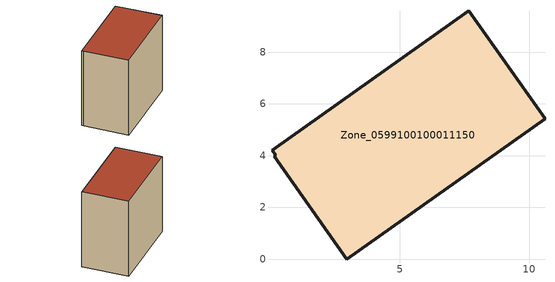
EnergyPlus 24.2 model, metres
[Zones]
Zone_0599100100011150
 floor ground (C_G): 7.67,9.6 10.62,5.43 2.95,0 0.14,3.97 0.2,4.01 0.06,4.2 z0
 wall outside (C_F): 2.95,0 10.62,5.43 7.67,9.6 0.06,4.2 0.2,4.01 0.14,3.97 2.95,0 z0:8.75
 roof outside (C_R): 10.62,5.43 7.67,9.6 0.06,4.2 0.2,4.01 0.14,3.97 2.95,0 z8.75
[BUILDING]
Pand.0599100100011150: North Axis=0; Terrain=City; Loads Convergence Tolerance Value=0.04; Temperature Convergence Tolerance Value=0.4; Solar Distribution=FullExterior; Maximum Number of Warmup Days=25; Minimum Number of Warmup Days=1
[Site:Location]
Rotterdam.The.Hague.AP_ZH_NLD Design_Conditions: Latitude=51.96; Longitude=4.45; Time Zone=1; Elevation=-4.5
[SITE:GROUNDTEMPERATURE:BUILDINGSURFACE]
18, 18, 18, 18, 18, 18, 18, 18, 18, 18, 18, 18
[MATERIAL] Thermal Absorptance=0.9; Solar Absorptance=0.7; Visible Absorptance=0.7
Name | Roughness | Thickness | Conductivity | Density | Specific Heat
G.TI.2015-2018 | MediumSmooth | 0.15 | 0.0428571 | 540 | 1210
F.TI.2015-2018 | Rough | 0.3 | 0.0666667 | 1920 | 840
R.TI.2015-2018 | MediumRough | 0.2 | 0.0333333 | 1500 | 1000
[CONSTRUCTION]
C_G: G.TI.2015-2018
C_F: F.TI.2015-2018
C_R: R.TI.2015-2018
[ZONE]
Zone_0599100100011150: Type=1; Multiplier=1; Ceiling Height=Autocalculate; Volume=Autocalculate; Floor Area=autocalculate; Part of Total Floor Area=Yes
[ZONEINFILTRATION:DESIGNFLOWRATE]
Infil_Zone_0599100100011150: Zone or ZoneList or Space or SpaceList=Zone_0599100100011150; Schedule=AlwaysOn; Design Flow Rate Calculation Method=Flow/Area; Flow Rate per Floor Area=0.0015; Constant Term Coefficient=1; Temperature Term Coefficient=0; Velocity Term Coefficient=0; Velocity Squared Term Coefficient=0
[HVACTEMPLATE:ZONE:IDEALLOADSAIRSYSTEM]
Zone_0599100100011150: Maximum Heating Supply Air Temperature=50; Minimum Cooling Supply Air Temperature=13; Maximum Heating Supply Air Humidity Ratio=0.0156; Minimum Cooling Supply Air Humidity Ratio=0.0077; Heating Limit=NoLimit; Cooling Limit=NoLimit; Dehumidification Control Type=ConstantSensibleHeatRatio; Cooling Sensible Heat Ratio=0.7; Dehumidification Setpoint=60; Humidification Control Type=None; Humidification Setpoint=30; Outdoor Air Method=None; Outdoor Air Flow Rate per Person=0.00944; Outdoor Air Flow Rate per Zone Floor Area=0; Outdoor Air Flow Rate per Zone=0; Demand Controlled Ventilation Type=None; Outdoor Air Economizer Type=NoEconomizer; Heat Recovery Type=None; Sensible Heat Recovery Effectiveness=0.7; Latent Heat Recovery Effectiveness=0.65
[ZONECONTROL:THERMOSTAT]
ThermostatControl_Zone_0599100100011150: Zone or ZoneList=Zone_0599100100011150; Control Type Schedule=DualSetpointControlType; Control 1=Thermostat_Zone_0599100100011150; Temperature Difference Between Cutout And Setpoint=0
[THERMOSTATSETPOINT:DUALSETPOINT]
Thermostat_Zone_0599100100011150: Heating Setpoint Temperature Schedule=HeatingSetpoint_Zone_0599100100011150; Cooling Setpoint Temperature Schedule=CoolingSetpoint_Zone_0599100100011150
[SCHEDULE:COMPACT]
HeatingSetpoint_Zone_0599100100011150: Through: 12/31, For: AllDays, Until: 24:00, 21
CoolingSetpoint_Zone_0599100100011150: Through: 12/31, For: AllDays, Until: 24:00, 24
DualSetpointControlType: Through: 12/31, For: AllDays, Until: 24:00, 4
AlwaysOn: Through: 12/31, For: AllDays, Until: 24:00, 1
